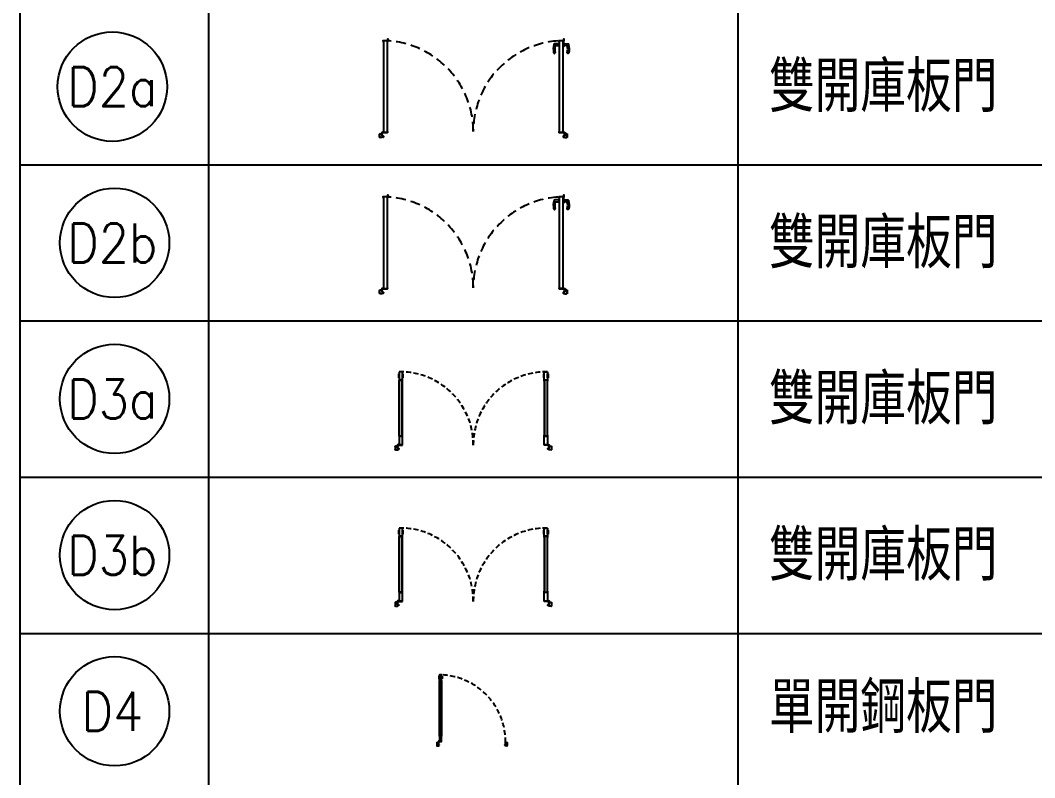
# Model space of a CAD drawing. Header units: millimetres. Extents: x -960 to 41501, y -1010 to 11880.
# Drawn here: x 32120 to 33419, y 2136 to 3106 of the extents above; entities that cross this region are included whole.
import ezdxf
from ezdxf.enums import TextEntityAlignment as Align

# ---------------------------------------------------------------- set-up
doc = ezdxf.new("R2010")
doc.units = ezdxf.units.MM
doc.header["$LTSCALE"] = 100
doc.linetypes.add('188K-SM-03-F10-ARCH-PA-Y2257103$0$DASHED', pattern=[19.05, 12.7, -6.35])
doc.layers.add('188K-SM-03-F10-ARCH-PA-Y2257103$0$K-TXT', color=7, linetype='Continuous')
doc.styles.add('188K-SM-03-F10-ARCH-PA-Y2257103$0$Standard', font='txt.shx', dxfattribs={"bigfont": 'chineset.shx'})

# ---------------------------------------------------------------- blocks, each defined once
blk = doc.blocks.new('188K-SM-03-F10-ARCH-PA-Y2257103')
at = {"layer": '188K-SM-03-F10-ARCH-PA-Y2257103$0$K-TXT'}
for p, q in [((32120.4, 321.1), (32120.4, 4041.1)), ((32361.8, 321.1), (32361.8, 3881.1)), ((33038.6, 3881.1), (33038.6, 321.1)), ((32120.4, 2921.1), (35127.6, 2921.1)), ((32120.4, 2721.1), (35127.6, 2721.1)), ((32120.4, 2521.1), (35127.6, 2521.1)), ((32120.4, 2321.1), (35127.6, 2321.1))]:
    blk.add_line(p, q, dxfattribs=at)
at = {"layer": '188K-SM-03-F10-ARCH-PA-Y2257103$0$K-TXT', "color": 4, "ltscale": 0.1}
for p, q in [((32809.4, 3077.4), (32809.4, 3072.5)), ((32810.2, 3077.4), (32809.4, 3077.4)), ((32810.2, 3072.5), (32810.2, 3077.4)), ((32805.4, 3076), (32804, 3076)), ((32809.4, 3076), (32805.4, 3076)), ((32805.5, 3073.8), (32809.4, 3073.8)), ((32809.4, 3072.5), (32810.2, 3072.5)), ((32580.2, 2960.9), (32580.2, 2955.9)), ((32580.2, 2956.5), (32580.2, 2960.3)), ((32580.8, 2960.9), (32583.3, 2960.9)), ((32583.3, 2960.9), (32583.3, 2958.6)), ((32819.6, 2960.9), (32817.2, 2960.9)), ((32817.2, 2960.9), (32817.2, 2958.2)), ((32820.2, 2960.9), (32820.2, 2955.9)), ((32820.2, 2956.5), (32820.2, 2960.3)), ((32583.3, 2955.9), (32580.8, 2955.9)), ((32583.3, 2958.6), (32583.3, 2958.6)), ((32584.9, 2956.4), (32583.3, 2955.9)), ((32583.9, 2957.8), (32584.1, 2957.8)), ((32584.1, 2957.8), (32584.2, 2957.8)), ((32584.3, 2957.7), (32584.2, 2957.7)), ((32584.2, 2957.7), (32584.2, 2956.9)), ((32584.2, 2956.9), (32584.8, 2956.9)), ((32584.3, 2957.7), (32584.3, 2957.7)), ((32584.7, 2958.2), (32584.4, 2958.2)), ((32584.8, 2957.7), (32584.7, 2957.7)), ((32584.7, 2957.7), (32584.7, 2957.7)), ((32584.8, 2957.8), (32584.9, 2957.8)), ((32584.8, 2956.9), (32584.8, 2957.7)), ((32584.9, 2957.8), (32585, 2957.8)), ((32585.2, 2957.6), (32585.2, 2956.9)), ((32815.2, 2957.6), (32815.2, 2956.9)), ((32815.5, 2957.8), (32815.4, 2957.8)), ((32815.6, 2957.8), (32815.5, 2957.8)), ((32815.6, 2956.9), (32815.6, 2957.7)), ((32815.6, 2957.7), (32815.7, 2957.7)), ((32816.2, 2956.9), (32815.6, 2956.9)), ((32815.6, 2956.4), (32817.2, 2955.9)), ((32815.7, 2957.7), (32815.7, 2957.7)), ((32815.8, 2958.2), (32816.1, 2958.2)), ((32816.1, 2957.7), (32816.1, 2957.7)), ((32816.1, 2957.7), (32816.2, 2957.7)), ((32816.3, 2957.8), (32816.2, 2957.8)), ((32816.2, 2957.7), (32816.2, 2956.9)), ((32816.5, 2957.8), (32816.4, 2957.8)), ((32817.2, 2958.2), (32817.2, 2958.4)), ((32817.2, 2955.9), (32819.6, 2955.9)), ((32805.4, 2876), (32804, 2876)), ((32809.4, 2876), (32805.4, 2876)), ((32805.5, 2873.8), (32809.4, 2873.8)), ((32809.4, 2877.4), (32809.4, 2872.5)), ((32810.2, 2877.4), (32809.4, 2877.4)), ((32809.4, 2872.5), (32810.2, 2872.5)), ((32810.2, 2872.5), (32810.2, 2877.4)), ((32580.2, 2760.9), (32580.2, 2755.9)), ((32580.2, 2756.5), (32580.2, 2760.3)), ((32580.8, 2760.9), (32583.3, 2760.9)), ((32583.3, 2755.9), (32580.8, 2755.9)), ((32583.3, 2760.9), (32583.3, 2758.6)), ((32583.3, 2758.6), (32583.3, 2758.6)), ((32584.9, 2756.4), (32583.3, 2755.9)), ((32583.9, 2757.8), (32584.1, 2757.8)), ((32584.1, 2757.8), (32584.2, 2757.8)), ((32584.3, 2757.7), (32584.2, 2757.7)), ((32584.2, 2757.7), (32584.2, 2756.9)), ((32584.2, 2756.9), (32584.8, 2756.9)), ((32584.3, 2757.7), (32584.3, 2757.7)), ((32584.7, 2758.2), (32584.4, 2758.2)), ((32584.8, 2757.7), (32584.7, 2757.7)), ((32584.7, 2757.7), (32584.7, 2757.7)), ((32584.8, 2757.8), (32584.9, 2757.8)), ((32584.8, 2756.9), (32584.8, 2757.7)), ((32584.9, 2757.8), (32585, 2757.8)), ((32585.2, 2757.6), (32585.2, 2756.9)), ((32815.2, 2757.6), (32815.2, 2756.9)), ((32815.5, 2757.8), (32815.4, 2757.8)), ((32815.6, 2757.8), (32815.5, 2757.8)), ((32815.6, 2756.9), (32815.6, 2757.7)), ((32815.6, 2757.7), (32815.7, 2757.7)), ((32816.2, 2756.9), (32815.6, 2756.9)), ((32815.6, 2756.4), (32817.2, 2755.9)), ((32815.7, 2757.7), (32815.7, 2757.7)), ((32815.8, 2758.2), (32816.1, 2758.2)), ((32816.1, 2757.7), (32816.1, 2757.7)), ((32816.1, 2757.7), (32816.2, 2757.7)), ((32816.3, 2757.8), (32816.2, 2757.8)), ((32816.2, 2757.7), (32816.2, 2756.9)), ((32816.5, 2757.8), (32816.4, 2757.8)), ((32819.6, 2760.9), (32817.2, 2760.9)), ((32817.2, 2760.9), (32817.2, 2758.2)), ((32817.2, 2758.2), (32817.2, 2758.4)), ((32817.2, 2755.9), (32819.6, 2755.9)), ((32820.2, 2760.9), (32820.2, 2755.9)), ((32820.2, 2756.5), (32820.2, 2760.3)), ((32605.2, 2653.2), (32604.4, 2653.2)), ((32604.4, 2653.2), (32604.4, 2648.1)), ((32609.4, 2655.9), (32605.2, 2655.9)), ((32605.2, 2655.9), (32605.2, 2645.4)), ((32605.2, 2648.1), (32605.2, 2653.2)), ((32609.4, 2645.4), (32609.4, 2655.9)), ((32609.4, 2653.2), (32610.2, 2653.2)), ((32609.4, 2648.1), (32609.4, 2653.2)), ((32610.2, 2653.2), (32610.2, 2648.1)), ((32790.2, 2653.2), (32790.2, 2648.1)), ((32791, 2653.2), (32790.2, 2653.2)), ((32791, 2645.4), (32791, 2655.9)), ((32791, 2655.9), (32795.2, 2655.9)), ((32791, 2648.1), (32791, 2653.2)), ((32795.2, 2655.9), (32795.2, 2645.4)), ((32795.2, 2648.1), (32795.2, 2653.2)), ((32795.2, 2653.2), (32796, 2653.2)), ((32796, 2653.2), (32796, 2648.1)), ((32604.4, 2648.1), (32605.2, 2648.1)), ((32605.2, 2645.4), (32609.4, 2645.4)), ((32609.3, 2645.5), (32605.3, 2645.5)), ((32605.3, 2645.4), (32605.3, 2644.1)), ((32605.3, 2644.1), (32605.4, 2644)), ((32605.4, 2645.1), (32605.4, 2645.3)), ((32605.4, 2645.3), (32607.3, 2645.3)), ((32605.9, 2645.1), (32605.4, 2645.1)), ((32605.4, 2644.2), (32605.4, 2645)), ((32605.4, 2645), (32605.9, 2645)), ((32605.4, 2574), (32605.4, 2645)), ((32605.4, 2645), (32605.5, 2645)), ((32605.4, 2644), (32605.4, 2644.2)), ((32605.5, 2645), (32605.5, 2574)), ((32605.9, 2645), (32605.9, 2645.1)), ((32607.3, 2645.3), (32607.3, 2645.4)), ((32607.3, 2645.4), (32607.3, 2645.3)), ((32607.3, 2645.3), (32609.2, 2645.3)), ((32609.2, 2645.1), (32608.7, 2645.1)), ((32608.7, 2645.1), (32608.7, 2645)), ((32608.7, 2645), (32609.2, 2645)), ((32609.1, 2574), (32609.1, 2645)), ((32609.1, 2645), (32609.2, 2645)), ((32609.2, 2645.3), (32609.2, 2645.1)), ((32609.2, 2645), (32609.2, 2644.2)), ((32609.2, 2645), (32609.2, 2574)), ((32609.2, 2644.2), (32609.2, 2644.2)), ((32609.2, 2644.2), (32609.2, 2644)), ((32609.2, 2644), (32609.3, 2644.1)), ((32609.3, 2644.1), (32609.3, 2645.4)), ((32610.2, 2648.1), (32609.4, 2648.1)), ((32790.2, 2648.1), (32791, 2648.1)), ((32795.2, 2645.4), (32791, 2645.4)), ((32791.1, 2645.5), (32795.1, 2645.5)), ((32791.1, 2644.1), (32791.1, 2645.4)), ((32791.2, 2644), (32791.1, 2644.1)), ((32793.1, 2645.3), (32791.2, 2645.3)), ((32791.2, 2645.3), (32791.2, 2645.1)), ((32791.2, 2645.1), (32791.7, 2645.1)), ((32791.7, 2645), (32791.2, 2645)), ((32791.2, 2645), (32791.2, 2644.2)), ((32791.3, 2645), (32791.2, 2645)), ((32791.2, 2645), (32791.2, 2574)), ((32791.2, 2644.2), (32791.2, 2644.2)), ((32791.2, 2644.2), (32791.2, 2644)), ((32791.3, 2574), (32791.3, 2645)), ((32791.7, 2645.1), (32791.7, 2645)), ((32793.2, 2645.3), (32793.1, 2645.4)), ((32793.1, 2645.4), (32793.1, 2645.3)), ((32795, 2645.3), (32793.2, 2645.3)), ((32794.5, 2645), (32794.5, 2645.1)), ((32794.6, 2645.1), (32795, 2645.1)), ((32795, 2645), (32794.6, 2645)), ((32794.9, 2645), (32794.9, 2574)), ((32795, 2645), (32794.9, 2645)), ((32795, 2645.1), (32795, 2645.3)), ((32795, 2644.2), (32795, 2645)), ((32795, 2574), (32795, 2645)), ((32795, 2644), (32795, 2644.2)), ((32795.1, 2644.1), (32795.1, 2644)), ((32796, 2648.1), (32795.2, 2648.1)), ((32795.2, 2645.4), (32795.2, 2644.1)), ((32609.4, 2573.7), (32605.2, 2573.7)), ((32605.2, 2573.7), (32605.2, 2562)), ((32605.5, 2574), (32605.4, 2574)), ((32609.2, 2574), (32609.1, 2574)), ((32609.4, 2562), (32609.4, 2573.7)), ((32791, 2562), (32791, 2573.7)), ((32791, 2573.7), (32795.2, 2573.7)), ((32791.2, 2574), (32791.3, 2574)), ((32794.9, 2574), (32795, 2574)), ((32795.2, 2573.7), (32795.2, 2562)), ((32600.2, 2560.9), (32600.2, 2555.9)), ((32603.2, 2560.9), (32600.7, 2560.9)), ((32603.6, 2561.5), (32603.3, 2561.5)), ((32603.3, 2561.5), (32603.3, 2559)), ((32603.3, 2557.8), (32603.3, 2560.7)), ((32603.3, 2559), (32603.6, 2559)), ((32604.2, 2557.8), (32603.3, 2557.8)), ((32603.6, 2559), (32603.6, 2561.5)), ((32609.1, 2562.5), (32604.4, 2562.5)), ((32604.4, 2562.5), (32604.4, 2562.3)), ((32604.4, 2562.3), (32609.1, 2562.3)), ((32604.9, 2557.8), (32604.6, 2557.8)), ((32605.2, 2562), (32609.4, 2562)), ((32609.1, 2562.3), (32609.1, 2562.5)), ((32795.2, 2562), (32791, 2562)), ((32791.4, 2562.5), (32796, 2562.5)), ((32791.4, 2562.3), (32791.4, 2562.5)), ((32796, 2562.3), (32791.4, 2562.3)), ((32795.6, 2557.8), (32795.8, 2557.8)), ((32796, 2562.5), (32796, 2562.3)), ((32796.3, 2557.8), (32797.1, 2557.8)), ((32796.8, 2559), (32796.8, 2561.5)), ((32796.8, 2561.5), (32797.1, 2561.5)), ((32797.1, 2559), (32796.8, 2559)), ((32797.1, 2561.5), (32797.1, 2559)), ((32797.1, 2557.8), (32797.1, 2560.7)), ((32797.2, 2560.9), (32799.7, 2560.9)), ((32800.2, 2560.9), (32800.2, 2555.9)), ((32600.7, 2555.9), (32603.1, 2555.9)), ((32603.1, 2555.9), (32604.8, 2557)), ((32604, 2557.7), (32604.2, 2557.7)), ((32604, 2557.5), (32604, 2557.7)), ((32604.8, 2557.5), (32604, 2557.5)), ((32604.6, 2557.7), (32604.8, 2557.7)), ((32604.8, 2557.7), (32604.8, 2557.5)), ((32604.9, 2557.2), (32604.9, 2557.7)), ((32795.5, 2557.2), (32795.5, 2557.7)), ((32795.8, 2557.7), (32795.6, 2557.7)), ((32795.6, 2557.7), (32795.6, 2557.5)), ((32795.6, 2557.5), (32796.4, 2557.5)), ((32797.3, 2555.9), (32795.6, 2557)), ((32796.4, 2557.7), (32796.3, 2557.7)), ((32796.4, 2557.5), (32796.4, 2557.7)), ((32799.7, 2555.9), (32797.3, 2555.9)), ((32609.4, 2455.9), (32605.2, 2455.9)), ((32605.2, 2455.9), (32605.2, 2445.4)), ((32609.4, 2445.4), (32609.4, 2455.9)), ((32791, 2445.4), (32791, 2455.9)), ((32791, 2455.9), (32795.2, 2455.9)), ((32795.2, 2455.9), (32795.2, 2445.4)), ((32605.2, 2453.2), (32604.4, 2453.2)), ((32604.4, 2453.2), (32604.4, 2448.1)), ((32604.4, 2448.1), (32605.2, 2448.1)), ((32605.2, 2448.1), (32605.2, 2453.2)), ((32605.2, 2445.4), (32609.4, 2445.4)), ((32609.3, 2445.5), (32605.3, 2445.5)), ((32605.3, 2445.4), (32605.3, 2444.1)), ((32605.3, 2444.1), (32605.4, 2444)), ((32605.4, 2445.1), (32605.4, 2445.3)), ((32605.4, 2445.3), (32607.3, 2445.3)), ((32605.9, 2445.1), (32605.4, 2445.1)), ((32605.4, 2444.2), (32605.4, 2445)), ((32605.4, 2445), (32605.9, 2445)), ((32605.4, 2374), (32605.4, 2445)), ((32605.4, 2445), (32605.5, 2445)), ((32605.4, 2444), (32605.4, 2444.2)), ((32605.5, 2445), (32605.5, 2374)), ((32605.9, 2445), (32605.9, 2445.1)), ((32607.3, 2445.3), (32607.3, 2445.4)), ((32607.3, 2445.4), (32607.3, 2445.3)), ((32607.3, 2445.3), (32609.2, 2445.3)), ((32609.2, 2445.1), (32608.7, 2445.1)), ((32608.7, 2445.1), (32608.7, 2445)), ((32608.7, 2445), (32609.2, 2445)), ((32609.1, 2374), (32609.1, 2445)), ((32609.1, 2445), (32609.2, 2445)), ((32609.2, 2445.3), (32609.2, 2445.1)), ((32609.2, 2445), (32609.2, 2444.2)), ((32609.2, 2445), (32609.2, 2374)), ((32609.2, 2444.2), (32609.2, 2444.2)), ((32609.2, 2444.2), (32609.2, 2444)), ((32609.2, 2444), (32609.3, 2444.1)), ((32609.3, 2444.1), (32609.3, 2445.4)), ((32609.4, 2453.2), (32610.2, 2453.2)), ((32609.4, 2448.1), (32609.4, 2453.2)), ((32610.2, 2448.1), (32609.4, 2448.1)), ((32610.2, 2453.2), (32610.2, 2448.1)), ((32790.2, 2453.2), (32790.2, 2448.1)), ((32791, 2453.2), (32790.2, 2453.2)), ((32790.2, 2448.1), (32791, 2448.1)), ((32791, 2448.1), (32791, 2453.2)), ((32795.2, 2445.4), (32791, 2445.4)), ((32791.1, 2445.5), (32795.1, 2445.5)), ((32791.1, 2444.1), (32791.1, 2445.4)), ((32791.2, 2444), (32791.1, 2444.1)), ((32793.1, 2445.3), (32791.2, 2445.3)), ((32791.2, 2445.3), (32791.2, 2445.1)), ((32791.2, 2445.1), (32791.7, 2445.1)), ((32791.7, 2445), (32791.2, 2445)), ((32791.2, 2445), (32791.2, 2444.2)), ((32791.3, 2445), (32791.2, 2445)), ((32791.2, 2445), (32791.2, 2374)), ((32791.2, 2444.2), (32791.2, 2444.2)), ((32791.2, 2444.2), (32791.2, 2444)), ((32791.3, 2374), (32791.3, 2445)), ((32791.7, 2445.1), (32791.7, 2445)), ((32793.2, 2445.3), (32793.1, 2445.4)), ((32793.1, 2445.4), (32793.1, 2445.3)), ((32795, 2445.3), (32793.2, 2445.3)), ((32794.5, 2445), (32794.5, 2445.1)), ((32794.6, 2445.1), (32795, 2445.1)), ((32795, 2445), (32794.6, 2445)), ((32794.9, 2445), (32794.9, 2374)), ((32795, 2445), (32794.9, 2445)), ((32795, 2445.1), (32795, 2445.3)), ((32795, 2444.2), (32795, 2445)), ((32795, 2374), (32795, 2445)), ((32795, 2444), (32795, 2444.2)), ((32795.1, 2444.1), (32795.1, 2444)), ((32795.2, 2448.1), (32795.2, 2453.2)), ((32795.2, 2453.2), (32796, 2453.2)), ((32796, 2448.1), (32795.2, 2448.1)), ((32795.2, 2445.4), (32795.2, 2444.1)), ((32796, 2453.2), (32796, 2448.1)), ((32609.4, 2373.7), (32605.2, 2373.7)), ((32605.2, 2373.7), (32605.2, 2362)), ((32605.5, 2374), (32605.4, 2374)), ((32609.2, 2374), (32609.1, 2374)), ((32609.4, 2362), (32609.4, 2373.7)), ((32791, 2362), (32791, 2373.7)), ((32791, 2373.7), (32795.2, 2373.7)), ((32791.2, 2374), (32791.3, 2374)), ((32794.9, 2374), (32795, 2374)), ((32795.2, 2373.7), (32795.2, 2362)), ((32600.2, 2360.9), (32600.2, 2355.9)), ((32603.2, 2360.9), (32600.7, 2360.9)), ((32600.7, 2355.9), (32603.1, 2355.9)), ((32603.1, 2355.9), (32604.8, 2357)), ((32603.6, 2361.5), (32603.3, 2361.5)), ((32603.3, 2361.5), (32603.3, 2359)), ((32603.3, 2357.8), (32603.3, 2360.7)), ((32603.3, 2359), (32603.6, 2359)), ((32604.2, 2357.8), (32603.3, 2357.8)), ((32603.6, 2359), (32603.6, 2361.5)), ((32604, 2357.7), (32604.2, 2357.7)), ((32604, 2357.5), (32604, 2357.7)), ((32604.8, 2357.5), (32604, 2357.5)), ((32609.1, 2362.5), (32604.4, 2362.5)), ((32604.4, 2362.5), (32604.4, 2362.3)), ((32604.4, 2362.3), (32609.1, 2362.3)), ((32604.9, 2357.8), (32604.6, 2357.8)), ((32604.6, 2357.7), (32604.8, 2357.7)), ((32604.8, 2357.7), (32604.8, 2357.5)), ((32604.9, 2357.2), (32604.9, 2357.7)), ((32605.2, 2362), (32609.4, 2362)), ((32609.1, 2362.3), (32609.1, 2362.5)), ((32795.2, 2362), (32791, 2362)), ((32791.4, 2362.5), (32796, 2362.5)), ((32791.4, 2362.3), (32791.4, 2362.5)), ((32796, 2362.3), (32791.4, 2362.3)), ((32795.5, 2357.2), (32795.5, 2357.7)), ((32795.6, 2357.8), (32795.8, 2357.8)), ((32795.8, 2357.7), (32795.6, 2357.7)), ((32795.6, 2357.7), (32795.6, 2357.5)), ((32795.6, 2357.5), (32796.4, 2357.5)), ((32797.3, 2355.9), (32795.6, 2357)), ((32796, 2362.5), (32796, 2362.3)), ((32796.3, 2357.8), (32797.1, 2357.8)), ((32796.4, 2357.7), (32796.3, 2357.7)), ((32796.4, 2357.5), (32796.4, 2357.7)), ((32796.8, 2359), (32796.8, 2361.5)), ((32796.8, 2361.5), (32797.1, 2361.5)), ((32797.1, 2359), (32796.8, 2359)), ((32797.1, 2361.5), (32797.1, 2359)), ((32797.1, 2357.8), (32797.1, 2360.7)), ((32797.2, 2360.9), (32799.7, 2360.9)), ((32799.7, 2355.9), (32797.3, 2355.9)), ((32800.2, 2360.9), (32800.2, 2355.9))]:
    blk.add_line(p, q, dxfattribs=at)
at = {"layer": '188K-SM-03-F10-ARCH-PA-Y2257103$0$K-TXT', "color": 4}
for p, q in [((32799.7, 2555.9), (32800.2, 2555.9)), ((32800.2, 2556.4), (32800.2, 2555.9)), ((32799.7, 2355.9), (32800.2, 2355.9)), ((32800.2, 2356.4), (32800.2, 2355.9))]:
    blk.add_line(p, q, dxfattribs=at)
at = {"layer": '188K-SM-03-F10-ARCH-PA-Y2257103$0$K-TXT', "color": 150, "ltscale": 0.005}
for p, q in [((32657, 2260.7), (32657, 2189.6)), ((32657, 2189.6), (32657, 2260.7)), ((32657, 2260.7), (32657, 2260.7)), ((32659.4, 2189.6), (32659.5, 2260.7)), ((32659.5, 2260.7), (32659.5, 2260.7)), ((32659.5, 2260.7), (32659.5, 2189.6)), ((32659.6, 2266.1), (32660.2, 2266.1)), ((32659.6, 2262.7), (32659.6, 2266.1)), ((32660.2, 2262.7), (32659.6, 2262.7)), ((32660.2, 2266.1), (32660.2, 2262.7)), ((32655.5, 2181.5), (32653.9, 2181.5)), ((32655.6, 2178.2), (32655.6, 2181.4)), ((32657, 2189.6), (32657, 2189.6)), ((32659.5, 2189.6), (32659.4, 2189.6)), ((32741.4, 2178.2), (32741.4, 2181.4)), ((32741.5, 2181.5), (32743.2, 2181.5)), ((32653.5, 2181.2), (32653.5, 2177.3)), ((32653.9, 2176.9), (32655.5, 2176.9)), ((32655.5, 2176.9), (32656.6, 2177.6)), ((32656.1, 2178.2), (32655.6, 2178.2)), ((32656, 2178), (32656, 2178.1)), ((32656, 2178.1), (32656.1, 2178.1)), ((32656.6, 2178), (32656, 2178)), ((32656.6, 2178.2), (32656.5, 2178.2)), ((32656.5, 2178.1), (32656.6, 2178.1)), ((32656.6, 2177.8), (32656.6, 2178.1)), ((32656.6, 2178.1), (32656.6, 2178)), ((32740.4, 2178.2), (32740.6, 2178.2)), ((32740.4, 2177.8), (32740.4, 2178.1)), ((32740.5, 2178.1), (32740.5, 2178)), ((32740.6, 2178.1), (32740.5, 2178.1)), ((32740.5, 2178), (32741, 2178)), ((32741.6, 2176.9), (32740.5, 2177.6)), ((32740.9, 2178.2), (32741.4, 2178.2)), ((32741, 2178.1), (32740.9, 2178.1)), ((32741, 2178), (32741, 2178.1)), ((32743.2, 2176.9), (32741.6, 2176.9)), ((32743.5, 2181.2), (32743.5, 2177.3))]:
    blk.add_line(p, q, dxfattribs=at)
at = {"layer": '188K-SM-03-F10-ARCH-PA-Y2257103$0$K-TXT', "color": 4, "ltscale": 0.1}
for points in [[(32591.1, 3080), (32591.1, 3081.8), (32591.1, 3080), (32584.5, 3080), (32584.5, 3079.8), (32584.9, 3079.8), (32584.9, 3078.8, 0.414214), (32585.1, 3078.6), (32585.2, 3078.6), (32585.2, 3078.8), (32585.1, 3078.8), (32585.1, 3079.7), (32585.2, 3079.7), (32585.2, 2962.5), (32585.1, 2962.5), (32585.1, 2963.4), (32585.2, 2963.4), (32585.2, 2963.6), (32585.1, 2963.6, 0.414214), (32584.9, 2963.4), (32584.9, 2962.3, 0.414214), (32585.1, 2962.2), (32590.4, 2962.2, 0.414214), (32590.5, 2962.3), (32590.5, 2963.4, 0.414214), (32590.4, 2963.6), (32590.2, 2963.6), (32590.2, 2963.4), (32590.3, 2963.4), (32590.3, 2962.5), (32590.2, 2962.5), (32590.2, 3079.7), (32590.3, 3079.7), (32590.3, 3078.8), (32590.2, 3078.8), (32590.2, 3078.6), (32590.4, 3078.6, 0.414214), (32590.5, 3078.8), (32590.5, 3079.7), (32591.3, 3079.7, 0.414214), (32591.3, 3079.8), (32591.3, 3082, 0.414214), (32591.3, 3082.1), (32590.5, 3082.1), (32590.5, 3081.8), (32591.1, 3081.8)], [(32816.1, 3080), (32816.1, 3081.8), (32816.1, 3080), (32809.5, 3080), (32809.5, 3079.8), (32809.9, 3079.8), (32809.9, 3078.8, 0.414214), (32810.1, 3078.6), (32810.2, 3078.6), (32810.2, 3078.8), (32810.1, 3078.8), (32810.1, 3079.7), (32810.2, 3079.7), (32810.2, 2962.5), (32810.1, 2962.5), (32810.1, 2963.4), (32810.2, 2963.4), (32810.2, 2963.6), (32810.1, 2963.6, 0.414214), (32809.9, 2963.4), (32809.9, 2962.3, 0.414214), (32810.1, 2962.2), (32815.4, 2962.2, 0.414214), (32815.5, 2962.3), (32815.5, 2963.4, 0.414214), (32815.4, 2963.6), (32815.2, 2963.6), (32815.2, 2963.4), (32815.3, 2963.4), (32815.3, 2962.5), (32815.2, 2962.5), (32815.2, 3079.7), (32815.3, 3079.7), (32815.3, 3078.8), (32815.2, 3078.8), (32815.2, 3078.6), (32815.4, 3078.6, 0.414214), (32815.5, 3078.8), (32815.5, 3079.7), (32816.3, 3079.7, 0.414214), (32816.3, 3079.8), (32816.3, 3082, 0.414214), (32816.3, 3082.1), (32815.5, 3082.1), (32815.5, 3081.8), (32816.1, 3081.8)], [(32816, 3076), (32820, 3076), (32821.4, 3076, -0.327495), (32822.2, 3075.3, -0.089847), (32822.4, 3064.6, -1.144881), (32820.5, 3065, 0.137079), (32820.5, 3073.3, 0.349357), (32820, 3073.8), (32816, 3073.8)], [(32591.1, 2880), (32591.1, 2881.8), (32591.1, 2880), (32584.5, 2880), (32584.5, 2879.8), (32584.9, 2879.8), (32584.9, 2878.8, 0.414214), (32585.1, 2878.6), (32585.2, 2878.6), (32585.2, 2878.8), (32585.1, 2878.8), (32585.1, 2879.7), (32585.2, 2879.7), (32585.2, 2762.5), (32585.1, 2762.5), (32585.1, 2763.4), (32585.2, 2763.4), (32585.2, 2763.6), (32585.1, 2763.6, 0.414214), (32584.9, 2763.4), (32584.9, 2762.3, 0.414214), (32585.1, 2762.2), (32590.4, 2762.2, 0.414214), (32590.5, 2762.3), (32590.5, 2763.4, 0.414214), (32590.4, 2763.6), (32590.2, 2763.6), (32590.2, 2763.4), (32590.3, 2763.4), (32590.3, 2762.5), (32590.2, 2762.5), (32590.2, 2879.7), (32590.3, 2879.7), (32590.3, 2878.8), (32590.2, 2878.8), (32590.2, 2878.6), (32590.4, 2878.6, 0.414214), (32590.5, 2878.8), (32590.5, 2879.7), (32591.3, 2879.7, 0.414214), (32591.3, 2879.8), (32591.3, 2882, 0.414214), (32591.3, 2882.1), (32590.5, 2882.1), (32590.5, 2881.8), (32591.1, 2881.8)], [(32816.1, 2880), (32816.1, 2881.8), (32816.1, 2880), (32809.5, 2880), (32809.5, 2879.8), (32809.9, 2879.8), (32809.9, 2878.8, 0.414214), (32810.1, 2878.6), (32810.2, 2878.6), (32810.2, 2878.8), (32810.1, 2878.8), (32810.1, 2879.7), (32810.2, 2879.7), (32810.2, 2762.5), (32810.1, 2762.5), (32810.1, 2763.4), (32810.2, 2763.4), (32810.2, 2763.6), (32810.1, 2763.6, 0.414214), (32809.9, 2763.4), (32809.9, 2762.3, 0.414214), (32810.1, 2762.2), (32815.4, 2762.2, 0.414214), (32815.5, 2762.3), (32815.5, 2763.4, 0.414214), (32815.4, 2763.6), (32815.2, 2763.6), (32815.2, 2763.4), (32815.3, 2763.4), (32815.3, 2762.5), (32815.2, 2762.5), (32815.2, 2879.7), (32815.3, 2879.7), (32815.3, 2878.8), (32815.2, 2878.8), (32815.2, 2878.6), (32815.4, 2878.6, 0.414214), (32815.5, 2878.8), (32815.5, 2879.7), (32816.3, 2879.7, 0.414214), (32816.3, 2879.8), (32816.3, 2882, 0.414214), (32816.3, 2882.1), (32815.5, 2882.1), (32815.5, 2881.8), (32816.1, 2881.8)], [(32816, 2876), (32820, 2876), (32821.4, 2876, -0.327495), (32822.2, 2875.3, -0.089847), (32822.4, 2864.6, -1.144881), (32820.5, 2865, 0.137079), (32820.5, 2873.3, 0.349357), (32820, 2873.8), (32816, 2873.8)]]:
    blk.add_lwpolyline(points, format="xyb", dxfattribs=at)
for points in [[(32815.2, 3072.5), (32815.2, 3077.4), (32816, 3077.4), (32816, 3072.5)], [(32583.5, 2958.7), (32583.5, 2961.5), (32583.3, 2961.5), (32583.3, 2958.7)], [(32588.7, 2962.2), (32584.2, 2962.2), (32584.2, 2962.5), (32588.7, 2962.5)], [(32811.7, 2962.2), (32816.2, 2962.2), (32816.2, 2962.5), (32811.7, 2962.5)], [(32816.9, 2958.3), (32816.9, 2961.5), (32817.2, 2961.5), (32817.2, 2958.3)], [(32815.2, 2872.5), (32815.2, 2877.4), (32816, 2877.4), (32816, 2872.5)], [(32583.5, 2758.7), (32583.5, 2761.5), (32583.3, 2761.5), (32583.3, 2758.7)], [(32588.7, 2762.2), (32584.2, 2762.2), (32584.2, 2762.5), (32588.7, 2762.5)], [(32811.7, 2762.2), (32816.2, 2762.2), (32816.2, 2762.5), (32811.7, 2762.5)], [(32816.9, 2758.3), (32816.9, 2761.5), (32817.2, 2761.5), (32817.2, 2758.3)]]:
    blk.add_lwpolyline(points, close=True, dxfattribs=at)
for points in [[(32607.3, 2573.6), (32607.3, 2573.7), (32605.4, 2573.7, -0.414214), (32605.4, 2573.7), (32605.4, 2573.9, -0.414214), (32605.4, 2573.9), (32605.9, 2573.9, 0.414214), (32605.9, 2573.9), (32605.9, 2574, 0.414214), (32605.9, 2574), (32605.4, 2574, -0.414214), (32605.4, 2574), (32605.4, 2574.8, -0.414214), (32605.4, 2574.8), (32605.4, 2574.8, 0.414214), (32605.4, 2574.8), (32605.4, 2575, 0.72636), (32605.4, 2575), (32605.3, 2574.9, 0.158507), (32605.3, 2574.9), (32605.3, 2573.6, 0.414214), (32605.3, 2573.5), (32609.3, 2573.5, 0.414214), (32609.3, 2573.6), (32609.3, 2574.9, 0.158507), (32609.3, 2574.9), (32609.2, 2575, 0.72636), (32609.2, 2575), (32609.2, 2574.8, 0.414214), (32609.2, 2574.8, -0.414214), (32609.2, 2574.8), (32609.2, 2574, -0.414214), (32609.2, 2574), (32608.7, 2574, 0.414214), (32608.7, 2574), (32608.7, 2573.9, 0.414214), (32608.7, 2573.9), (32609.2, 2573.9, -0.414214), (32609.2, 2573.9), (32609.2, 2573.7, -0.414214), (32609.2, 2573.7), (32607.3, 2573.7)], [(32793.1, 2573.6), (32793.2, 2573.7), (32795, 2573.7, 0.414214), (32795, 2573.7), (32795, 2573.9, 0.414214), (32795, 2573.9), (32794.6, 2573.9, -0.414214), (32794.5, 2573.9), (32794.5, 2574, -0.414214), (32794.6, 2574), (32795, 2574, 0.414214), (32795, 2574), (32795, 2574.8, 0.414214), (32795, 2574.8), (32795, 2574.8, -0.414214), (32795, 2574.8), (32795, 2575, -0.72636), (32795.1, 2575), (32795.1, 2574.9, -0.158507), (32795.2, 2574.9), (32795.2, 2573.6, -0.414214), (32795.1, 2573.5), (32791.1, 2573.5, -0.414214), (32791.1, 2573.6), (32791.1, 2574.9, -0.158507), (32791.1, 2574.9), (32791.2, 2575, -0.72636), (32791.2, 2575), (32791.2, 2574.8, -0.414214), (32791.2, 2574.8, 0.414214), (32791.2, 2574.8), (32791.2, 2574, 0.414214), (32791.2, 2574), (32791.7, 2574, -0.414214), (32791.7, 2574), (32791.7, 2573.9, -0.414214), (32791.7, 2573.9), (32791.2, 2573.9, 0.414214), (32791.2, 2573.9), (32791.2, 2573.7, 0.414214), (32791.2, 2573.7), (32793.1, 2573.7)], [(32607.3, 2373.6), (32607.3, 2373.7), (32605.4, 2373.7, -0.414214), (32605.4, 2373.7), (32605.4, 2373.9, -0.414214), (32605.4, 2373.9), (32605.9, 2373.9, 0.414214), (32605.9, 2373.9), (32605.9, 2374, 0.414214), (32605.9, 2374), (32605.4, 2374, -0.414214), (32605.4, 2374), (32605.4, 2374.8, -0.414214), (32605.4, 2374.8), (32605.4, 2374.8, 0.414214), (32605.4, 2374.8), (32605.4, 2375, 0.72636), (32605.4, 2375), (32605.3, 2374.9, 0.158507), (32605.3, 2374.9), (32605.3, 2373.6, 0.414214), (32605.3, 2373.5), (32609.3, 2373.5, 0.414214), (32609.3, 2373.6), (32609.3, 2374.9, 0.158507), (32609.3, 2374.9), (32609.2, 2375, 0.72636), (32609.2, 2375), (32609.2, 2374.8, 0.414214), (32609.2, 2374.8, -0.414214), (32609.2, 2374.8), (32609.2, 2374, -0.414214), (32609.2, 2374), (32608.7, 2374, 0.414214), (32608.7, 2374), (32608.7, 2373.9, 0.414214), (32608.7, 2373.9), (32609.2, 2373.9, -0.414214), (32609.2, 2373.9), (32609.2, 2373.7, -0.414214), (32609.2, 2373.7), (32607.3, 2373.7)], [(32793.1, 2373.6), (32793.2, 2373.7), (32795, 2373.7, 0.414214), (32795, 2373.7), (32795, 2373.9, 0.414214), (32795, 2373.9), (32794.6, 2373.9, -0.414214), (32794.5, 2373.9), (32794.5, 2374, -0.414214), (32794.6, 2374), (32795, 2374, 0.414214), (32795, 2374), (32795, 2374.8, 0.414214), (32795, 2374.8), (32795, 2374.8, -0.414214), (32795, 2374.8), (32795, 2375, -0.72636), (32795.1, 2375), (32795.1, 2374.9, -0.158507), (32795.2, 2374.9), (32795.2, 2373.6, -0.414214), (32795.1, 2373.5), (32791.1, 2373.5, -0.414214), (32791.1, 2373.6), (32791.1, 2374.9, -0.158507), (32791.1, 2374.9), (32791.2, 2375, -0.72636), (32791.2, 2375), (32791.2, 2374.8, -0.414214), (32791.2, 2374.8, 0.414214), (32791.2, 2374.8), (32791.2, 2374, 0.414214), (32791.2, 2374), (32791.7, 2374, -0.414214), (32791.7, 2374), (32791.7, 2373.9, -0.414214), (32791.7, 2373.9), (32791.2, 2373.9, 0.414214), (32791.2, 2373.9), (32791.2, 2373.7, 0.414214), (32791.2, 2373.7), (32793.1, 2373.7)]]:
    blk.add_lwpolyline(points, format="xyb", close=True, dxfattribs=at)
at = {"layer": '188K-SM-03-F10-ARCH-PA-Y2257103$0$K-TXT', "color": 150, "ltscale": 0.005}
for points in [[(32656.8, 2262.7), (32656.8, 2266.1), (32656.3, 2266.1), (32656.3, 2262.7)], [(32659.6, 2260.9), (32659.6, 2267.9), (32656.8, 2267.9), (32656.8, 2260.9)], [(32655.8, 2178.8), (32655.8, 2182.1), (32655.6, 2182.1), (32655.6, 2178.8)], [(32659.4, 2182.8), (32656.3, 2182.8), (32656.3, 2182.6), (32659.4, 2182.6)], [(32659.6, 2182.4), (32659.6, 2189.3), (32656.8, 2189.3), (32656.8, 2182.4)]]:
    blk.add_lwpolyline(points, close=True, dxfattribs=at)
for points in [[(32656.9, 2261), (32656.9, 2260.1, 0.158507), (32656.9, 2260.1), (32657, 2260, 0.72636), (32657, 2260), (32657, 2260.1, 0.414214), (32657, 2260.1, -0.414214), (32657, 2260.2), (32657, 2260.7, -0.414214), (32657, 2260.7), (32657.3, 2260.7, 0.414214), (32657.3, 2260.7), (32657.3, 2260.7, 0.414214), (32657.3, 2260.7), (32657, 2260.7, -0.414214), (32657, 2260.8), (32657, 2260.9, -0.414214), (32657, 2260.9), (32658.2, 2260.9), (32658.2, 2260.9), (32658.3, 2260.9), (32659.5, 2260.9, -0.414214), (32659.5, 2260.9), (32659.5, 2260.8, -0.414214), (32659.5, 2260.7), (32659.2, 2260.7, 0.414214), (32659.2, 2260.7), (32659.2, 2260.7, 0.414214), (32659.2, 2260.7), (32659.5, 2260.7, -0.414214), (32659.5, 2260.7), (32659.5, 2260.2, -0.414214), (32659.5, 2260.1), (32659.5, 2260.1, 0.414214), (32659.5, 2260.1), (32659.5, 2260, 0.72636), (32659.5, 2260), (32659.6, 2260.1, 0.158507), (32659.6, 2260.1), (32659.6, 2261, 0.414214), (32659.6, 2261), (32656.9, 2261, 0.414214)], [(32658.2, 2189.3), (32658.2, 2189.4), (32657, 2189.4, -0.414214), (32657, 2189.4), (32657, 2189.5, -0.414214), (32657, 2189.5), (32657.3, 2189.5, 0.414214), (32657.3, 2189.5), (32657.3, 2189.6, 0.414214), (32657.3, 2189.6), (32657, 2189.6, -0.414214), (32657, 2189.6), (32657, 2190.1, -0.414214), (32657, 2190.1), (32657, 2190.1, 0.414214), (32657, 2190.1), (32657, 2190.2, 0.72636), (32656.9, 2190.2), (32656.9, 2190.2, 0.158507), (32656.9, 2190.2), (32656.9, 2189.3, 0.414214), (32656.9, 2189.3), (32659.6, 2189.3, 0.414214), (32659.6, 2189.3), (32659.6, 2190.2, 0.158507), (32659.6, 2190.2), (32659.5, 2190.2, 0.72636), (32659.5, 2190.2), (32659.5, 2190.1, 0.414214), (32659.5, 2190.1, -0.414214), (32659.5, 2190.1), (32659.5, 2189.6, -0.414214), (32659.5, 2189.6), (32659.2, 2189.6, 0.414214), (32659.2, 2189.6), (32659.2, 2189.5, 0.414214), (32659.2, 2189.5), (32659.5, 2189.5, -0.414214), (32659.5, 2189.5), (32659.5, 2189.4, -0.414214), (32659.5, 2189.4), (32658.3, 2189.4)]]:
    blk.add_lwpolyline(points, format="xyb", close=True, dxfattribs=at)
at = {"layer": '188K-SM-03-F10-ARCH-PA-Y2257103$0$K-TXT'}
for centre in [(32238.2, 3021.1), (32241.1, 2821.1), (32241.1, 2621.3), (32241.1, 2421.3), (32241.1, 2221.3)]:
    blk.add_circle(centre, 70, dxfattribs=at)
at = {"layer": '188K-SM-03-F10-ARCH-PA-Y2257103$0$K-TXT', "color": 4, "linetype": '188K-SM-03-F10-ARCH-PA-Y2257103$0$DASHED', "ltscale": 0.01}
for centre, start, end in [((32583.7, 2963.5), 0, 85.9993), ((32816.7, 2963.5), 94.0007, 180), ((32583.7, 2763.5), 0, 85.9993), ((32816.7, 2763.5), 94.0007, 180)]:
    blk.add_arc(centre, 116.5, start, end, dxfattribs=at)
at = {"layer": '188K-SM-03-F10-ARCH-PA-Y2257103$0$K-TXT', "color": 4, "ltscale": 0.1}
for centre, radius, start, end in [((32580.8, 2960.3), 0.598, 90, 180), ((32819.6, 2960.3), 0.598, 0, 90), ((32580.8, 2956.5), 0.598, 180, 270), ((32584.1, 2958.6), 0.855, 178.2453, 256.7344), ((32584.5, 2957.8), 0.427, 111.7868, 180), ((32584.2, 2957.7), 0.11, 360, 90), ((32584.5, 2957.8), 0.427, 0, 68.2132), ((32584.8, 2957.7), 0.11, 90, 180), ((32584.7, 2956.9), 0.5, 288.9704, 0), ((32585, 2957.6), 0.2, 0, 90), ((32815.4, 2957.6), 0.2, 90, 180), ((32815.7, 2956.9), 0.5, 180, 251.0296), ((32815.9, 2957.8), 0.427, 111.7868, 180), ((32815.6, 2957.7), 0.11, 360, 90), ((32815.9, 2957.8), 0.427, 0, 68.2132), ((32816.2, 2957.7), 0.11, 90, 180), ((32816.5, 2958.4), 0.659, 270, 360), ((32819.6, 2956.5), 0.598, 270, 360), ((32580.8, 2760.3), 0.598, 90, 180), ((32580.8, 2756.5), 0.598, 180, 270), ((32584.1, 2758.6), 0.855, 178.2453, 256.7344), ((32584.5, 2757.8), 0.427, 111.7868, 180), ((32584.2, 2757.7), 0.11, 360, 90), ((32584.5, 2757.8), 0.427, 0, 68.2132), ((32584.8, 2757.7), 0.11, 90, 180), ((32584.7, 2756.9), 0.5, 288.9704, 0), ((32585, 2757.6), 0.2, 0, 90), ((32815.4, 2757.6), 0.2, 90, 180), ((32815.7, 2756.9), 0.5, 180, 251.0296), ((32815.9, 2757.8), 0.427, 111.7868, 180), ((32815.6, 2757.7), 0.11, 360, 90), ((32815.9, 2757.8), 0.427, 0, 68.2132), ((32816.2, 2757.7), 0.11, 90, 180), ((32816.5, 2758.4), 0.659, 270, 360), ((32819.6, 2760.3), 0.598, 0, 90), ((32819.6, 2756.5), 0.598, 270, 360), ((32605.3, 2645.4), 0.0313, 90, 180), ((32605.3, 2644.1), 0.0313, 180, 216.0274), ((32605.4, 2645.3), 0.0313, 90, 180), ((32605.4, 2645.1), 0.0313, 180, 270), ((32605.4, 2645), 0.0313, 90, 180), ((32605.4, 2644.2), 0.0209, 360, 90), ((32605.4, 2644.2), 0.0209, 180, 270), ((32605.4, 2644), 0.0313, 216.0274, 360), ((32605.9, 2645.1), 0.0313, 0, 90), ((32605.9, 2645), 0.0313, 270, 0), ((32608.7, 2645.1), 0.0313, 90, 180), ((32608.7, 2645), 0.0313, 180, 270), ((32609.2, 2645.3), 0.0313, 360, 90), ((32609.2, 2645.1), 0.0313, 270, 0), ((32609.2, 2645), 0.0313, 0, 90), ((32609.2, 2644.2), 0.0209, 270, 360), ((32609.2, 2644.2), 0.0209, 90, 180), ((32609.2, 2644), 0.0313, 180, 323.9726), ((32609.3, 2645.4), 0.0313, 360, 90), ((32609.3, 2644.1), 0.0313, 323.9726, 360), ((32791.1, 2645.4), 0.0313, 90, 180), ((32791.1, 2644.1), 0.0313, 180, 216.0274), ((32791.2, 2645.3), 0.0313, 90, 180), ((32791.2, 2645.1), 0.0313, 180, 270), ((32791.2, 2645), 0.0313, 90, 180), ((32791.2, 2644.2), 0.0209, 180, 270), ((32791.2, 2644.2), 0.0209, 360, 90), ((32791.2, 2644), 0.0313, 216.0274, 360), ((32791.7, 2645.1), 0.0313, 0, 90), ((32791.7, 2645), 0.0313, 270, 0), ((32794.6, 2645.1), 0.0313, 90, 180), ((32794.6, 2645), 0.0313, 180, 270), ((32795, 2645.3), 0.0313, 360, 90), ((32795, 2645.1), 0.0313, 270, 0), ((32795, 2645), 0.0313, 0, 90), ((32795, 2644.2), 0.0209, 90, 180), ((32795, 2644.2), 0.0209, 270, 360), ((32795, 2644), 0.0313, 180, 323.9726), ((32795.1, 2645.4), 0.0313, 360, 90), ((32795.1, 2644.1), 0.0313, 323.9726, 360), ((32605.3, 2445.4), 0.0313, 90, 180), ((32605.3, 2444.1), 0.0313, 180, 216.0274), ((32605.4, 2445.3), 0.0313, 90, 180), ((32605.4, 2445.1), 0.0313, 180, 270), ((32605.4, 2445), 0.0313, 90, 180), ((32605.4, 2444.2), 0.0209, 360, 90), ((32605.4, 2444.2), 0.0209, 180, 270), ((32605.4, 2444), 0.0313, 216.0274, 360), ((32605.9, 2445.1), 0.0313, 0, 90), ((32605.9, 2445), 0.0313, 270, 0), ((32608.7, 2445.1), 0.0313, 90, 180), ((32608.7, 2445), 0.0313, 180, 270), ((32609.2, 2445.3), 0.0313, 360, 90), ((32609.2, 2445.1), 0.0313, 270, 0), ((32609.2, 2445), 0.0313, 0, 90), ((32609.2, 2444.2), 0.0209, 270, 360), ((32609.2, 2444.2), 0.0209, 90, 180), ((32609.2, 2444), 0.0313, 180, 323.9726), ((32609.3, 2445.4), 0.0313, 360, 90), ((32609.3, 2444.1), 0.0313, 323.9726, 360), ((32791.1, 2445.4), 0.0313, 90, 180), ((32791.1, 2444.1), 0.0313, 180, 216.0274), ((32791.2, 2445.3), 0.0313, 90, 180), ((32791.2, 2445.1), 0.0313, 180, 270), ((32791.2, 2445), 0.0313, 90, 180), ((32791.2, 2444.2), 0.0209, 180, 270), ((32791.2, 2444.2), 0.0209, 360, 90), ((32791.2, 2444), 0.0313, 216.0274, 360), ((32791.7, 2445.1), 0.0313, 0, 90), ((32791.7, 2445), 0.0313, 270, 0), ((32794.6, 2445.1), 0.0313, 90, 180), ((32794.6, 2445), 0.0313, 180, 270), ((32795, 2445.3), 0.0313, 360, 90), ((32795, 2445.1), 0.0313, 270, 0), ((32795, 2445), 0.0313, 0, 90), ((32795, 2444.2), 0.0209, 90, 180), ((32795, 2444.2), 0.0209, 270, 360), ((32795, 2444), 0.0313, 180, 323.9726), ((32795.1, 2445.4), 0.0313, 360, 90), ((32795.1, 2444.1), 0.0313, 323.9726, 360)]:
    blk.add_arc(centre, radius, start, end, dxfattribs=at)
at = {"layer": '188K-SM-03-F10-ARCH-PA-Y2257103$0$K-TXT', "color": 4, "linetype": '188K-SM-03-F10-ARCH-PA-Y2257103$0$DASHED', "ltscale": 0.005}
for centre, start, end in [((32607.1, 2562.8), 359.5137, 91.1742), ((32793.3, 2562.8), 88.8258, 180.4863), ((32607.1, 2362.8), 359.5137, 91.1742), ((32793.3, 2362.8), 88.8258, 180.4863)]:
    blk.add_arc(centre, 93.1, start, end, dxfattribs=at)
at = {"layer": '188K-SM-03-F10-ARCH-PA-Y2257103$0$K-TXT', "color": 150, "linetype": '188K-SM-03-F10-ARCH-PA-Y2257103$0$DASHED', "ltscale": 0.005}
blk.add_arc((32655.9, 2182.5), 85.5, 359.2774, 87.5065, dxfattribs=at)
at = {"layer": '188K-SM-03-F10-ARCH-PA-Y2257103$0$K-TXT', "color": 4, "ltscale": 0.1}
for centre, major_axis, start_param, end_param in [((32832.7, 3069.3), (-21.3, 21.3), 0.585307, 0.943734), ((32804, 3064.7), (-0.707, 0.707), 0.872811, 4.284184), ((32804.1, 3075.1), (0.624, 0.624), 0.866962, 2.13291), ((32819.8, 3069.2), (-10.9, 10.9), 0.51383, 1.058752), ((32805.5, 3073.3), (-0.417, 0.417), -0.669314, 0.675093), ((32816.7, 2962), (-0.495, 0.495), 3.926991, 10.210176), ((32832.7, 2869.3), (-21.3, 21.3), 0.585307, 0.943734), ((32804.1, 2875.1), (0.624, 0.624), 0.866962, 2.13291), ((32819.8, 2869.2), (-10.9, 10.9), 0.51383, 1.058752), ((32805.5, 2873.3), (-0.417, 0.417), -0.669314, 0.675093), ((32804, 2864.7), (-0.707, 0.707), 0.872811, 4.284184), ((32816.7, 2762), (-0.495, 0.495), 3.926991, 10.210176), ((32603.2, 2560.7), (0.111, -0.111), 7.068583, 8.63938), ((32796.6, 2562.1), (0.516, 0.516), 5.497787, 11.780972), ((32603.2, 2360.7), (0.111, -0.111), 7.068583, 8.63938), ((32796.6, 2362.1), (0.516, 0.516), 5.497787, 11.780972)]:
    blk.add_ellipse(centre, major_axis=major_axis, ratio=1, start_param=start_param, end_param=end_param, dxfattribs=at)
at = {"layer": '188K-SM-03-F10-ARCH-PA-Y2257103$0$K-TXT', "color": 4, "ltscale": 0.1, "extrusion": (0, 0, -1)}
for centre, major_axis, start_param, end_param in [((32583.7, 2962), (0.495, 0.495), 3.926991, 10.210176), ((32583.7, 2762), (0.495, 0.495), 3.926991, 10.210176), ((32600.7, 2560.4), (0.369, -0.369), 2.356194, 3.926991), ((32603.8, 2562.1), (-0.516, 0.516), 5.497787, 11.780972), ((32603.2, 2560.7), (0.111, -0.111), -2.356194, -0.785398), ((32604.2, 2557.7), (-0.0369, -0.0369), 2.356194, 5.497787), ((32604.6, 2557.7), (-0.0369, -0.0369), -0.785398, 2.356194), ((32604.9, 2557.7), (0.0369, -0.0369), -2.356194, -0.785398), ((32795.6, 2557.7), (-0.0369, -0.0369), 7.068583, 8.63938), ((32795.8, 2557.7), (0.0369, -0.0369), 3.926991, 7.068583), ((32796.3, 2557.7), (0.0369, -0.0369), 0.785398, 3.926991), ((32797.2, 2560.7), (-0.111, -0.111), 7.068583, 8.63938), ((32799.7, 2560.4), (-0.369, -0.369), 2.356194, 3.926991), ((32600.7, 2556.4), (-0.369, -0.369), -0.785398, 0.785398), ((32604.6, 2557.2), (0.221, -0.221), -0.785398, 0.120903), ((32795.8, 2557.2), (-0.221, -0.221), 6.162283, 7.068583), ((32799.7, 2556.4), (0.369, -0.369), 5.497787, 7.068583), ((32600.7, 2360.4), (0.369, -0.369), 2.356194, 3.926991), ((32600.7, 2356.4), (-0.369, -0.369), -0.785398, 0.785398), ((32603.8, 2362.1), (-0.516, 0.516), 5.497787, 11.780972), ((32603.2, 2360.7), (0.111, -0.111), -2.356194, -0.785398), ((32604.2, 2357.7), (-0.0369, -0.0369), 2.356194, 5.497787), ((32604.6, 2357.7), (-0.0369, -0.0369), -0.785398, 2.356194), ((32604.6, 2357.2), (0.221, -0.221), -0.785398, 0.120903), ((32604.9, 2357.7), (0.0369, -0.0369), -2.356194, -0.785398), ((32795.6, 2357.7), (-0.0369, -0.0369), 7.068583, 8.63938), ((32795.8, 2357.2), (-0.221, -0.221), 6.162283, 7.068583), ((32795.8, 2357.7), (0.0369, -0.0369), 3.926991, 7.068583), ((32796.3, 2357.7), (0.0369, -0.0369), 0.785398, 3.926991), ((32797.2, 2360.7), (-0.111, -0.111), 7.068583, 8.63938), ((32799.7, 2360.4), (-0.369, -0.369), 2.356194, 3.926991), ((32799.7, 2356.4), (0.369, -0.369), 5.497787, 7.068583)]:
    blk.add_ellipse(centre, major_axis=major_axis, ratio=1, start_param=start_param, end_param=end_param, dxfattribs=at)
at = {"layer": '188K-SM-03-F10-ARCH-PA-Y2257103$0$K-TXT', "color": 150, "ltscale": 0.005}
for centre, major_axis, start_param, end_param in [((32653.9, 2181.2), (0.246, -0.246), 2.356194, 3.926991), ((32655.5, 2181.4), (0.0738, -0.0738), 7.068583, 8.63938), ((32741.5, 2181.4), (-0.0738, -0.0738), -2.356194, -0.785398), ((32743.2, 2181.2), (-0.246, -0.246), 2.356194, 3.926991), ((32653.9, 2177.3), (-0.246, -0.246), 5.497787, 7.068583), ((32656.1, 2178.1), (-0.0246, -0.0246), 0.785398, 3.926991), ((32656.5, 2178.1), (-0.0246, -0.0246), 3.926991, 7.068583), ((32656.6, 2178.1), (0.0246, -0.0246), 7.068583, 8.63938), ((32656.4, 2177.8), (0.148, -0.148), 6.162283, 7.068583), ((32740.4, 2178.1), (-0.0246, -0.0246), -2.356194, -0.785398), ((32740.6, 2177.8), (-0.148, -0.148), -0.785398, 0.120903), ((32740.6, 2178.1), (0.0246, -0.0246), -0.785398, 2.356194), ((32740.9, 2178.1), (0.0246, -0.0246), 2.356194, 5.497787), ((32743.2, 2177.3), (0.246, -0.246), -0.785398, 0.785398)]:
    blk.add_ellipse(centre, major_axis=major_axis, ratio=1, start_param=start_param, end_param=end_param, dxfattribs=at)
at = {"layer": '188K-SM-03-F10-ARCH-PA-Y2257103$0$K-TXT', "color": 150, "ltscale": 0.005, "extrusion": (0, 0, -1)}
blk.add_ellipse((32655.9, 2182.5), major_axis=(-0.344, 0.344), ratio=1, start_param=5.497787, end_param=11.780972, dxfattribs=at)
at = {"layer": '188K-SM-03-F10-ARCH-PA-Y2257103$0$K-TXT', "style": '188K-SM-03-F10-ARCH-PA-Y2257103$0$Standard', "width": 0.9}
for s, p in [('雙開庫板門 ', (33078.6, 3021.1)), ('雙開庫板門 ', (33078.6, 2821.1)), ('雙開庫板門 ', (33078.6, 2621.1)), ('雙開庫板門 ', (33078.6, 2421.1)), ('單開鋼板門 ', (33078.6, 2226.1))]:
    blk.add_text(s, height=65, dxfattribs=at).set_placement(p, align=Align.MIDDLE_LEFT)
for s, p in [('D2a', (32238.2, 3021.1)), ('D2b', (32238.2, 2821.1)), ('D3a', (32238.2, 2621.1)), ('D3b', (32238.2, 2421.1)), ('D4', (32238.2, 2221.1))]:
    blk.add_text(s, height=50, dxfattribs=at).set_placement(p, align=Align.MIDDLE)

msp = doc.modelspace()

# ---------------------------------------------------------------- block references
msp.add_blockref('188K-SM-03-F10-ARCH-PA-Y2257103', (0, 0))

doc.saveas('drawing.dxf')
